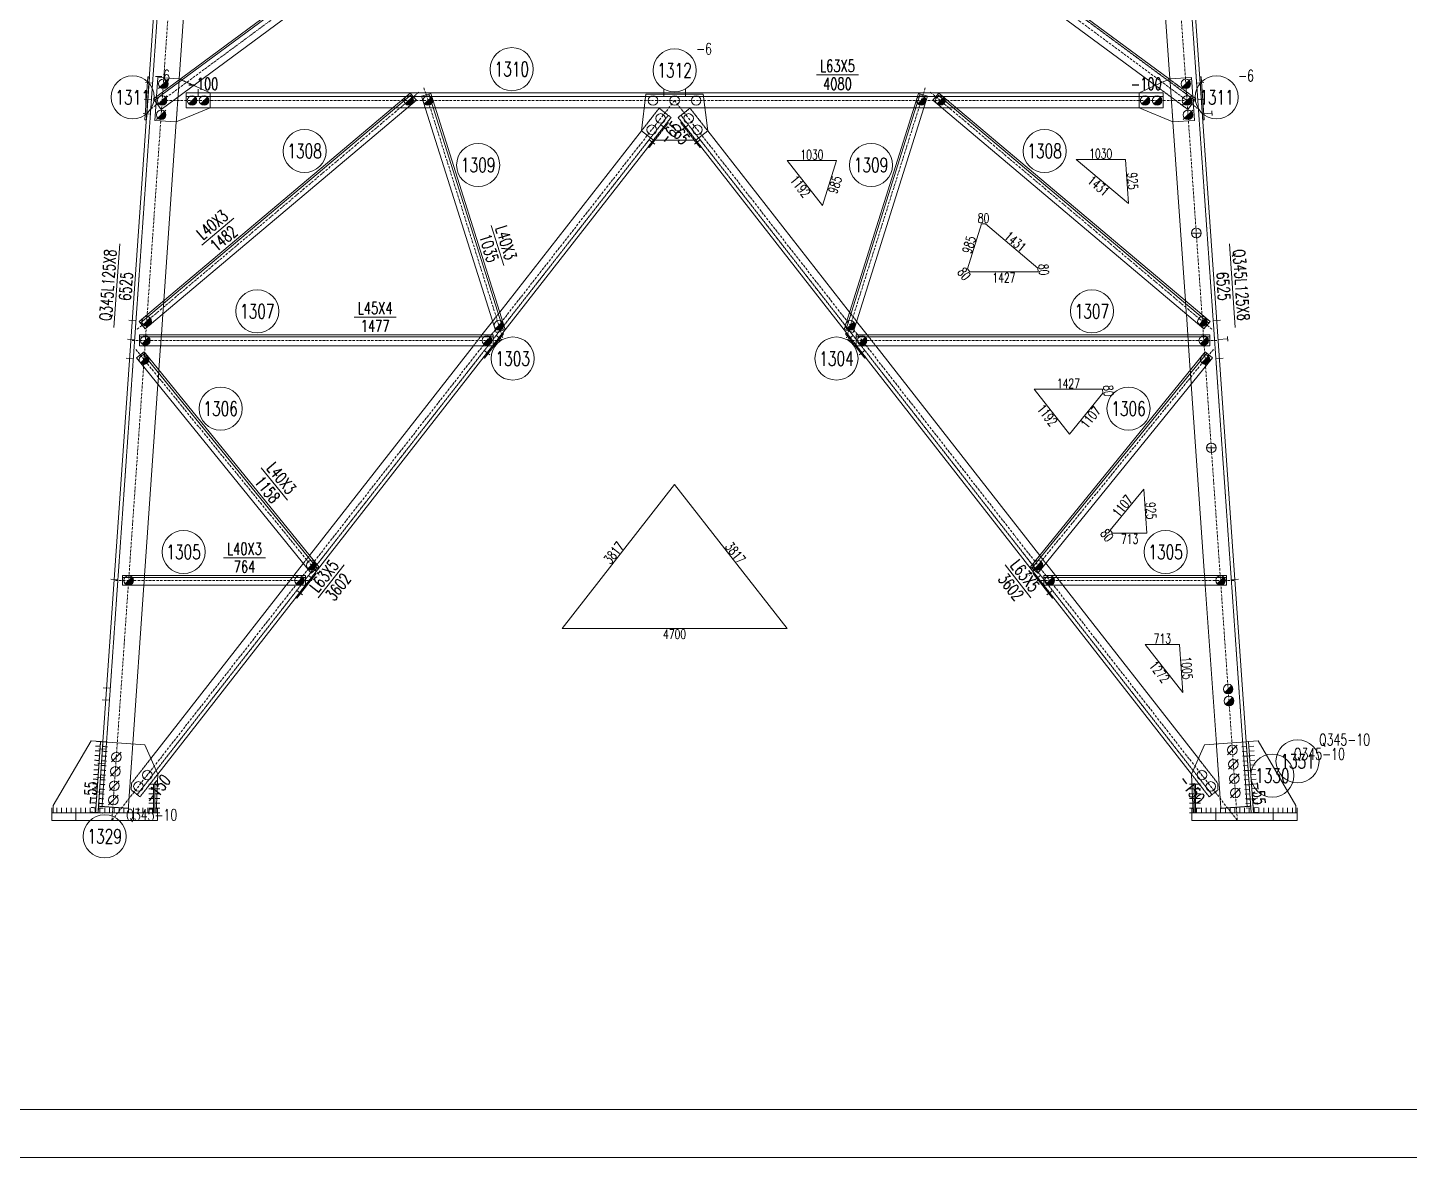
# Model space of a CAD drawing. Extents: x -62666 to 126696, y -48828 to 60042.
# Drawn here: x -58265 to -52494, y -48478 to -43758 of the extents above; entities that cross this region are included whole.
import ezdxf
from ezdxf.enums import TextEntityAlignment as Align

# ---------------------------------------------------------------- set-up
doc = ezdxf.new("R2010")
doc.units = 0
doc.header["$MEASUREMENT"] = 0
doc.linetypes.add('Dash', pattern=[2.75, 2, -0.75])
doc.linetypes.add('DashDot', pattern=[15.6, 9, -3, 0.6, -3])
doc.layers.get('0').update_dxf_attribs({"linetype": 'CONTINUOUS', "lineweight": 25})
doc.styles.get("Standard").update_dxf_attribs({"font": 'simplex.shx', "width": 0.7, "height": 3, "bigfont": 'gbhzfs.shx'})

# ---------------------------------------------------------------- blocks, each defined once
blk = doc.blocks.new('M16X40S')
at = {"color": 3, "linetype": 'Continuous', "lineweight": 13}
blk.add_line((-0.707, -0.707), (0.707, 0.707), dxfattribs=at)
blk.add_circle((0, 0), 1, dxfattribs=at)
for radius in [0.9, 0.8, 0.7, 0.6, 0.5, 0.4, 0.3, 0.2, 0.1]:
    blk.add_arc((0, 0), radius, 225, 45, dxfattribs=at)
blk = doc.blocks.new('M16X50S')
at = {"color": 3, "linetype": 'Continuous', "lineweight": 13}
blk.add_line((-1, -1), (1, 1), dxfattribs=at)
blk.add_circle((0, 0), 1, dxfattribs=at)
for radius in [0.9, 0.8, 0.7, 0.6, 0.5, 0.4, 0.3, 0.2, 0.1]:
    blk.add_arc((0, 0), radius, 225, 45, dxfattribs=at)
blk = doc.blocks.new('M20X55S')
at = {"color": 3, "linetype": 'Continuous', "lineweight": 13}
blk.add_line((-1, -1), (1, 1), dxfattribs=at)
blk.add_circle((0, 0), 1, dxfattribs=at)
blk = doc.blocks.new('StepBolt')
at = {"color": 3, "linetype": 'Continuous', "lineweight": 13}
for p, q in [((-1, 0), (1, 0)), ((0, 0), (0, -1))]:
    blk.add_line(p, q, dxfattribs=at)
blk.add_circle((0, 0), 1, dxfattribs=at)
blk = doc.blocks.new('M20X45S')
at = {"color": 3, "linetype": 'Continuous', "lineweight": 13}
blk.add_circle((0, 0), 1, dxfattribs=at)

msp = doc.modelspace()

# ---------------------------------------------------------------- linework, layer by layer
at = {"color": 1, "linetype": 'Dash', "lineweight": 0}
for p, q in [((-57499.29583, -40503.85176), (-57953.78747, -47012.33196)), ((-53626.16047, -40503.85176), (-53171.66882, -47012.33196)), ((-57500.93977, -41024.70829), (-53390.74081, -44061.76338)), ((-57643.80198, -44152.30539), (-57631.26299, -43972.74266)), ((-57570.64481, -44000.21245), (-57629.05512, -43973.74318)), ((-53419.26601, -44100.36796), (-53554.8079, -44000.21509)), ((-53496.39451, -43973.74811), (-53385.98661, -44055.32929)), ((-53481.65377, -44152.31323), (-53494.19276, -43972.7505)), ((-57726.58438, -44045.80824), (-57728.30479, -44070.44521)), ((-57602.72343, -44030.99175), (-57502.72343, -44030.99175)), ((-57602.72343, -44093.99175), (-57602.72343, -44030.99175)), ((-57602.72343, -44045.99175), (-53522.73286, -44045.99175)), ((-53622.73286, -44030.99175), (-53522.73286, -44030.99175)), ((-53522.73286, -44030.99175), (-53522.73286, -44093.99175)), ((-53385.98661, -44055.32929), (-53419.26601, -44100.36796)), ((-55589.35517, -44124.67645), (-57806.97374, -46962.60667)), ((-57502.72343, -44093.99175), (-57602.72343, -44093.99175)), ((-56678.46833, -44093.99175), (-56740.52691, -44093.99175)), ((-56561.99168, -44093.99175), (-56603.92936, -44093.99175)), ((-55701.06453, -44189.67659), (-55627.1772, -44095.12152)), ((-55435.80807, -44093.99175), (-55689.64822, -44093.99175)), ((-55577.53579, -44133.91236), (-55651.42312, -44228.46744)), ((-55627.1772, -44095.12152), (-55577.53579, -44133.91236)), ((-55498.27909, -44095.12152), (-55547.92051, -44133.91236)), ((-55547.92051, -44133.91236), (-55474.03317, -44228.46744)), ((-55536.10112, -44124.67645), (-53318.48255, -46962.60667)), ((-55424.39176, -44189.67659), (-55498.27909, -44095.12152)), ((-54521.52694, -44093.99175), (-54563.46461, -44093.99175)), ((-54384.92938, -44093.99175), (-54446.98796, -44093.99175)), ((-53522.73286, -44093.99175), (-53622.73286, -44093.99175)), ((-55592.92898, -44153.61134), (-55672.97359, -44256.046)), ((-55645.07761, -44228.46744), (-55588.98919, -44156.68998)), ((-55588.98919, -44156.68998), (-55592.92898, -44153.61134)), ((-55536.46711, -44156.68998), (-55532.52731, -44153.61134)), ((-55480.37868, -44228.46744), (-55536.46711, -44156.68998)), ((-55532.52731, -44153.61134), (-55452.4827, -44256.046)), ((-57699.85899, -44955.06146), (-57695.97708, -44899.47122)), ((-56323.05086, -44985.64476), (-56293.16205, -44947.39546)), ((-54802.40543, -44985.64476), (-54832.29424, -44947.39546)), ((-53425.59731, -44955.06146), (-53429.47921, -44899.47122)), ((-57709.10299, -45087.43887), (-57705.96061, -45042.43887)), ((-56402.59493, -45087.43888), (-56367.43098, -45042.43888)), ((-56280.82452, -45033.92483), (-56360.86913, -45136.3595)), ((-54844.63177, -45033.92483), (-54764.58716, -45136.3595)), ((-54722.86136, -45087.43888), (-54758.02531, -45042.43888)), ((-53416.3533, -45087.43887), (-53419.49568, -45042.43887)), ((-56321.06152, -45085.4169), (-56322.64153, -45087.43888)), ((-54804.39478, -45085.4169), (-54802.81476, -45087.43888)), ((-57720.33816, -45248.33044), (-57716.25838, -45189.90659)), ((-53405.11813, -45248.33044), (-53409.19791, -45189.90659)), ((-57112.82152, -45996.32985), (-57087.55349, -45963.99385)), ((-54012.63477, -45996.32985), (-54037.90281, -45963.99385)), ((-57144.20248, -46138.80663), (-57064.15787, -46036.37197)), ((-53981.25381, -46138.80663), (-54061.29842, -46036.37197)), ((-57778.9649, -46087.88598), (-57776.17167, -46047.88598)), ((-57184.36543, -46087.88601), (-57153.10859, -46047.88601)), ((-53941.09086, -46087.88601), (-53972.3477, -46047.88601)), ((-53346.49139, -46087.88598), (-53349.28462, -46047.88598)), ((-57962.67723, -46780.75412), (-57982.62841, -46779.36092)), ((-57961.2978, -46761.00023), (-57981.24898, -46759.60702)), ((-57980.6098, -47037.55477), (-57959.91837, -46741.24633)), ((-57959.91837, -46741.24633), (-57979.86955, -46739.85313)), ((-57949.94279, -46741.94293), (-57970.63421, -47038.25138)), ((-57949.94255, -46741.94295), (-57968.75103, -47011.28704)), ((-57959.91837, -46741.24633), (-57949.94279, -46741.94293)), ((-57949.8939, -46741.94635), (-57959.86949, -46741.24975)), ((-57952.70164, -46781.45073), (-57932.75046, -46782.84393)), ((-57951.32221, -46761.69683), (-57931.37104, -46763.09003)), ((-57949.94279, -46741.94293), (-57929.99161, -46743.33614)), ((-57844.05469, -47019.99468), (-57825.24621, -46750.65058)), ((-53281.4016, -47019.99468), (-53300.21008, -46750.65058)), ((-53175.51374, -46741.94295), (-53156.70526, -47011.28704)), ((-57966.81552, -46840.01581), (-57986.76669, -46838.62261)), ((-57965.43609, -46820.26192), (-57985.38726, -46818.86871)), ((-57964.05666, -46800.50802), (-57984.00784, -46799.11482)), ((-57956.83993, -46840.71241), (-57936.88875, -46842.10562)), ((-57955.4605, -46820.95852), (-57935.50932, -46822.35172)), ((-57954.08107, -46801.20462), (-57934.12989, -46802.59783)), ((-57830.63404, -46914.92868), (-57750.03951, -46811.79028)), ((-53294.82226, -46914.92868), (-53375.41678, -46811.79028)), ((-57970.9538, -46899.2775), (-57990.90498, -46897.8843)), ((-57969.57437, -46879.5236), (-57989.52555, -46878.1304)), ((-57968.19494, -46859.76971), (-57988.14612, -46858.3765)), ((-57960.97821, -46899.9741), (-57941.02703, -46901.36731)), ((-57959.59878, -46880.22021), (-57939.64761, -46881.61341)), ((-57958.21935, -46860.46631), (-57938.26818, -46861.85951)), ((-57721.26703, -46877.28751), (-57795.15436, -46971.84259)), ((-53404.18927, -46877.28751), (-53330.30193, -46971.84259)), ((-57975.09208, -46958.53919), (-57995.04326, -46957.14598)), ((-57973.71266, -46938.78529), (-57993.66383, -46937.39209)), ((-57972.33323, -46919.0314), (-57992.2844, -46917.63819)), ((-57965.1165, -46959.23579), (-57945.16532, -46960.629)), ((-57963.73707, -46939.4819), (-57943.78589, -46940.8751)), ((-57962.35764, -46919.728), (-57942.40646, -46921.1212)), ((-57832.18843, -46942.90338), (-57830.63404, -46914.92868)), ((-57795.15436, -46971.84259), (-57832.18843, -46942.90338)), ((-53330.30193, -46971.84259), (-53293.26786, -46942.90338)), ((-53293.26786, -46942.90338), (-53294.82226, -46914.92868)), ((-57979.23037, -47017.80088), (-57999.18155, -47016.40767)), ((-57977.85094, -46998.04698), (-57997.80212, -46996.65378)), ((-57976.47151, -46978.29309), (-57996.42269, -46976.89988)), ((-57969.25478, -47018.49748), (-57949.3036, -47019.89068)), ((-57968.75103, -47011.28704), (-57844.05469, -47019.99468)), ((-57967.87535, -46998.74358), (-57947.92417, -47000.13679)), ((-57966.49592, -46978.98969), (-57946.54475, -46980.38289)), ((-53156.75391, -47011.29044), (-53281.4016, -47019.99468)), ((-58157.8012, -47038.25479), (-57727.8012, -47038.25479)), ((-57980.6098, -47037.55477), (-58000.56097, -47036.16157)), ((-57970.63421, -47038.25138), (-57980.6098, -47037.55477)), ((-57970.63421, -47038.25138), (-57950.68303, -47039.64458)), ((-53397.65509, -47038.25479), (-53154.87097, -47038.25479)), ((-53144.79761, -47038.25479), (-52967.65509, -47038.25479))]:
    msp.add_line(p, q, dxfattribs=at)
at = {"color": 2, "linetype": 'DashDot', "lineweight": 0}
for p, q in [((-57452.31531, -40477.05939), (-57912.72815, -47070.3331)), ((-53673.14098, -40477.05939), (-53212.72815, -47070.3331)), ((-53588.50316, -41022.96528), (-57746.96068, -44095.67896)), ((-57536.95313, -41022.96528), (-53378.49845, -44095.67687)), ((-56609.25077, -44010.53296), (-56280.27832, -45054.86095)), ((-54516.20552, -44010.53296), (-54845.17798, -45054.86095)), ((-55562.72817, -44062.99174), (-57912.72821, -47070.33314)), ((-56630.67498, -44027.54137), (-57809.20293, -45021.08358)), ((-57702.72343, -44062.99175), (-53422.73286, -44062.99175)), ((-55562.72812, -44062.99174), (-53212.72808, -47070.33314)), ((-54494.78132, -44027.54137), (-53316.25336, -45021.08358)), ((-57827.725, -45065.43886), (-56291.06152, -45065.43888)), ((-53297.73129, -45065.43886), (-54834.39478, -45065.43888)), ((-57812.97248, -45102.55175), (-57045.46205, -46047.54207)), ((-53312.48382, -45102.55175), (-54079.99424, -46047.54207)), ((-57897.72658, -46067.88598), (-57074.39486, -46067.88601)), ((-53227.72972, -46067.88598), (-54051.06143, -46067.88601))]:
    msp.add_line(p, q, dxfattribs=at)
at = {"color": 7, "linetype": 'Continuous', "lineweight": 0}
for p, q in [((-53624.51652, -41024.70829), (-57734.71831, -44061.76547)), ((-56661.34641, -44037.70322), (-57794.00075, -44992.57229)), ((-56588.79159, -44035.54139), (-56277.84639, -45022.64162)), ((-54536.6647, -44035.54139), (-54847.60991, -45022.64162)), ((-54464.10988, -44037.70322), (-53331.45554, -44992.57229)), ((-57797.725, -45050.43887), (-56321.06152, -45050.43888)), ((-53327.73129, -45050.43887), (-54804.39478, -45050.43888)), ((-57784.74428, -45118.27335), (-57055.06068, -46016.68974)), ((-53340.71202, -45118.27335), (-54070.39561, -46016.68974)), ((-57867.72657, -46055.88598), (-57104.39486, -46055.88601)), ((-53257.72972, -46055.88598), (-54021.06143, -46055.88601)), ((-57962.63487, -46780.85087), (-57982.58604, -46779.45767)), ((-57961.25218, -46761.05031), (-57981.20336, -46759.6571)), ((-57959.86949, -46741.24975), (-57979.82067, -46739.85654)), ((-57952.65928, -46781.54747), (-57932.7081, -46782.94068)), ((-57951.27659, -46761.74691), (-57931.32541, -46763.14012)), ((-57949.8939, -46741.94635), (-57929.94273, -46743.33955)), ((-53175.51374, -46741.94295), (-53195.46492, -46743.33615)), ((-53174.1343, -46761.69707), (-53194.08548, -46763.09028)), ((-53172.75486, -46781.4512), (-53192.70603, -46782.8444)), ((-53165.53816, -46741.24635), (-53145.58698, -46739.85314)), ((-53164.15871, -46761.00047), (-53144.20753, -46759.60727)), ((-53162.77927, -46780.75459), (-53142.82809, -46779.36139)), ((-57966.78293, -46840.25256), (-57986.7341, -46838.85936)), ((-57965.40024, -46820.452), (-57985.35142, -46819.0588)), ((-57964.01755, -46800.65144), (-57983.96873, -46799.25823)), ((-57956.80734, -46840.94917), (-57936.85616, -46842.34237)), ((-57955.42465, -46821.1486), (-57935.47347, -46822.54181)), ((-57954.04196, -46801.34804), (-57934.09079, -46802.74124)), ((-53171.37541, -46801.20532), (-53191.32659, -46802.59852)), ((-53169.99597, -46820.95944), (-53189.94715, -46822.35265)), ((-53168.61652, -46840.71356), (-53188.5677, -46842.10677)), ((-53161.39982, -46800.50872), (-53141.44865, -46799.11551)), ((-53160.02038, -46820.26284), (-53140.0692, -46818.86963)), ((-53158.64094, -46840.01696), (-53138.68976, -46838.62376)), ((-57970.93099, -46899.65426), (-57990.88216, -46898.26105)), ((-57969.5483, -46879.85369), (-57989.49948, -46878.46049)), ((-57968.16561, -46860.05313), (-57988.11679, -46858.65992)), ((-57960.9554, -46900.35086), (-57941.00422, -46901.74406)), ((-57959.57271, -46880.55029), (-57939.62153, -46881.9435)), ((-57958.19003, -46860.74973), (-57938.23885, -46862.14293)), ((-53167.23708, -46860.46769), (-53187.18826, -46861.86089)), ((-53165.85764, -46880.22181), (-53185.80881, -46881.61501)), ((-53164.47819, -46899.97593), (-53184.42937, -46901.36914)), ((-53157.26149, -46859.77108), (-53137.31031, -46858.37788)), ((-53155.88205, -46879.52521), (-53135.93087, -46878.132)), ((-53154.5026, -46899.27933), (-53134.55143, -46897.88612)), ((-57975.07905, -46959.05595), (-57995.03023, -46957.66274)), ((-57973.69636, -46939.25538), (-57993.64754, -46937.86218)), ((-57972.31367, -46919.45482), (-57992.26485, -46918.06162)), ((-57965.10346, -46959.75255), (-57945.15228, -46961.14575)), ((-57963.72077, -46939.95199), (-57943.7696, -46941.34519)), ((-57962.33809, -46920.15142), (-57942.38691, -46921.54463)), ((-57738.63421, -46918.66115), (-57758.63421, -46918.66115)), ((-57738.63421, -46938.71009), (-57758.63421, -46938.71009)), ((-57738.63421, -46958.75904), (-57758.63421, -46958.75904)), ((-57732.63421, -46918.66115), (-57712.63421, -46918.66115)), ((-57732.63421, -46938.71009), (-57712.63421, -46938.71009)), ((-57732.63421, -46958.75904), (-57712.63421, -46958.75904)), ((-53392.82208, -46918.66115), (-53412.82208, -46918.66115)), ((-53392.82208, -46938.71009), (-53412.82208, -46938.71009)), ((-53392.82208, -46958.75904), (-53412.82208, -46958.75904)), ((-53386.82208, -46918.66115), (-53366.82208, -46918.66115)), ((-53386.82208, -46938.71009), (-53366.82208, -46938.71009)), ((-53386.82208, -46958.75904), (-53366.82208, -46958.75904)), ((-53163.09875, -46919.73005), (-53183.04993, -46921.12326)), ((-53161.7193, -46939.48418), (-53181.67048, -46940.87738)), ((-53160.33986, -46959.2383), (-53180.29104, -46960.6315)), ((-53153.12316, -46919.03345), (-53133.17198, -46917.64025)), ((-53151.74372, -46938.78757), (-53131.79254, -46937.39437)), ((-53150.36427, -46958.5417), (-53130.41309, -46957.14849)), ((-58162.8012, -47038.25479), (-58162.8012, -47018.30361)), ((-58142.8012, -47038.25479), (-58142.8012, -47018.30361)), ((-58122.8012, -47038.25479), (-58122.8012, -47018.30361)), ((-58102.8012, -47038.25479), (-58102.8012, -47018.30361)), ((-58082.8012, -47038.25479), (-58082.8012, -47018.30361)), ((-58062.8012, -47038.25479), (-58062.8012, -47018.30361)), ((-58042.8012, -47038.25479), (-58042.8012, -47018.30361)), ((-58022.8012, -47038.25479), (-58022.8012, -47018.30361)), ((-58002.8012, -47038.25479), (-58002.8012, -47018.30361)), ((-57979.22711, -47018.45764), (-57999.17829, -47017.06443)), ((-57977.84442, -46998.65707), (-57997.7956, -46997.26387)), ((-57976.46174, -46978.85651), (-57996.41291, -46977.46331)), ((-57982.8012, -47038.25479), (-57982.8012, -47018.30361)), ((-57969.25152, -47019.15424), (-57949.30034, -47020.54745)), ((-57967.86883, -46999.35368), (-57947.91766, -47000.74688)), ((-57966.48615, -46979.55311), (-57946.53497, -46980.94632)), ((-57962.8012, -47038.25479), (-57962.8012, -47018.30361)), ((-57942.8012, -47038.25479), (-57942.8012, -47018.30361)), ((-57922.8012, -47038.25479), (-57922.8012, -47018.30361)), ((-57902.8012, -47038.25479), (-57902.8012, -47018.30361)), ((-57882.8012, -47038.25479), (-57882.8012, -47018.30361)), ((-57862.8012, -47038.25479), (-57862.8012, -47018.30361)), ((-57842.8012, -47038.25479), (-57842.8012, -47018.30361)), ((-57822.8012, -47038.25479), (-57822.8012, -47018.30361)), ((-57802.8012, -47038.25479), (-57802.8012, -47018.30361)), ((-57782.8012, -47038.25479), (-57782.8012, -47018.30361)), ((-57762.8012, -47038.25479), (-57762.8012, -47018.30361)), ((-57738.63421, -46978.80798), (-57758.63421, -46978.80798)), ((-57738.63421, -46998.85692), (-57758.63421, -46998.85692)), ((-57738.63421, -47018.90586), (-57758.63421, -47018.90586)), ((-57742.8012, -47038.25479), (-57742.8012, -47018.30361)), ((-57732.63421, -46978.80798), (-57712.63421, -46978.80798)), ((-57732.63421, -46998.85692), (-57712.63421, -46998.85692)), ((-57732.63421, -47018.90586), (-57712.63421, -47018.90586)), ((-57722.8012, -47038.25479), (-57722.8012, -47018.30361)), ((-53392.82208, -46978.80798), (-53412.82208, -46978.80798)), ((-53392.82208, -46998.85692), (-53412.82208, -46998.85692)), ((-53392.82208, -47018.90586), (-53412.82208, -47018.90586)), ((-53402.65509, -47038.25479), (-53402.65509, -47018.30361)), ((-53386.82208, -46978.80798), (-53366.82208, -46978.80798)), ((-53386.82208, -46998.85692), (-53366.82208, -46998.85692)), ((-53386.82208, -47018.90586), (-53366.82208, -47018.90586)), ((-53382.65509, -47038.25479), (-53382.65509, -47018.30361)), ((-53362.65509, -47038.25479), (-53362.65509, -47018.30361)), ((-53342.65509, -47038.25479), (-53342.65509, -47018.30361)), ((-53322.65509, -47038.25479), (-53322.65509, -47018.30361)), ((-53302.65509, -47038.25479), (-53302.65509, -47018.30361)), ((-53282.65509, -47038.25479), (-53282.65509, -47018.30361)), ((-53262.65509, -47038.25479), (-53262.65509, -47018.30361)), ((-53242.65509, -47038.25479), (-53242.65509, -47018.30361)), ((-53222.65509, -47038.25479), (-53222.65509, -47018.30361)), ((-53202.65509, -47038.25479), (-53202.65509, -47018.30361)), ((-53182.65509, -47038.25479), (-53182.65509, -47018.30361)), ((-53158.96042, -46978.99242), (-53178.91159, -46980.38563)), ((-53157.58097, -46998.74654), (-53177.53215, -47000.13975)), ((-53156.20153, -47018.50067), (-53176.15271, -47019.89387)), ((-53162.65509, -47038.25479), (-53162.65509, -47018.30361)), ((-53148.98483, -46978.29582), (-53129.03365, -46976.90261)), ((-53147.60538, -46998.04994), (-53127.65421, -46996.65674)), ((-53146.22594, -47017.80406), (-53126.27476, -47016.41086)), ((-53142.65509, -47038.25479), (-53142.65509, -47018.30361)), ((-53122.65509, -47038.25479), (-53122.65509, -47018.30361)), ((-53102.65509, -47038.25479), (-53102.65509, -47018.30361)), ((-53082.65509, -47038.25479), (-53082.65509, -47018.30361)), ((-53062.65509, -47038.25479), (-53062.65509, -47018.30361)), ((-53042.65509, -47038.25479), (-53042.65509, -47018.30361)), ((-53022.65509, -47038.25479), (-53022.65509, -47018.30361)), ((-53002.65509, -47038.25479), (-53002.65509, -47018.30361)), ((-52982.65509, -47038.25479), (-52982.65509, -47018.30361)), ((-52962.65509, -47038.25479), (-52962.65509, -47018.30361)), ((-57980.6098, -47038.2582), (-58000.56097, -47036.865)), ((-57970.63421, -47038.9548), (-57950.68303, -47040.34801)), ((-57738.63421, -47038.9548), (-57758.63421, -47038.9548)), ((-57732.63421, -47038.9548), (-57712.63421, -47038.9548)), ((-53392.82208, -47038.9548), (-53412.82208, -47038.9548)), ((-53386.82208, -47038.9548), (-53366.82208, -47038.9548)), ((-53154.82208, -47038.25479), (-53174.77326, -47039.64799)), ((-53144.8465, -47037.55819), (-53124.89532, -47036.16498))]:
    msp.add_line(p, q, dxfattribs=at)
at = {"color": 7, "linetype": 'Continuous', "lineweight": 13}
for p, q in [((-54970.22972, -43955.99175), (-54795.22972, -43955.99175)), ((-57403.04812, -44554.42578), (-57536.84617, -44667.22242)), ((-56328.61944, -44585.21334), (-56276.03996, -44752.12769)), ((-57879.88094, -44661.99419), (-57904.2623, -45011.14394)), ((-53245.57536, -44661.99419), (-53221.19399, -45011.14394)), ((-56900.78268, -44967.43887), (-56725.78268, -44967.43887)), ((-57289.02538, -45596.97018), (-57178.69715, -45732.81083)), ((-57446.33876, -45972.886), (-57271.33876, -45972.886)), ((-56942.97507, -46003.09902), (-57050.72743, -46140.99184)), ((-54182.48123, -46003.09902), (-54074.72887, -46140.99184))]:
    msp.add_line(p, q, dxfattribs=at)
at = {"color": 1, "linetype": 'Continuous', "lineweight": 0}
for p, q in [((-54886.30921, -44313.50119), (-55092.30874, -44313.50119)), ((-55092.30874, -44313.50119), (-54945.49371, -44501.38327)), ((-54945.49371, -44501.38327), (-54886.30921, -44313.50119)), ((-53680.21791, -44309.02947), (-53886.21744, -44309.02947)), ((-53886.21744, -44309.02947), (-53667.33218, -44493.55776)), ((-53667.33218, -44493.55776), (-53680.21791, -44309.02947)), ((-54280.48533, -44578.58456), (-54339.66983, -44766.46665)), ((-54264.48533, -44578.58456), (-54280.48533, -44578.58456)), ((-54045.60007, -44763.11286), (-54264.48533, -44578.58456)), ((-54339.66983, -44766.46665), (-54329.81819, -44779.07399)), ((-54044.48549, -44779.07399), (-54045.60007, -44763.11286)), ((-54329.81819, -44779.07399), (-54044.48549, -44779.07399)), ((-53775.46708, -45269.28208), (-54060.79978, -45269.28209)), ((-54060.79978, -45269.28209), (-53913.98475, -45457.16417)), ((-53913.98475, -45457.16417), (-53774.35251, -45285.24322)), ((-53774.35251, -45285.24322), (-53775.46708, -45269.28208)), ((-55562.72815, -45666.90711), (-56032.72815, -46268.37538)), ((-55092.72815, -46268.37538), (-55562.72815, -45666.90711)), ((-53603.68552, -45686.22207), (-53743.31777, -45858.14302)), ((-53590.79978, -45870.75036), (-53603.68552, -45686.22207)), ((-53743.31777, -45858.14302), (-53733.46613, -45870.75036)), ((-53733.46613, -45870.75036), (-53590.79978, -45870.75036)), ((-56032.72815, -46268.37538), (-55092.72815, -46268.37538)), ((-53454.28442, -46335.20521), (-53596.95076, -46335.20522)), ((-53596.95076, -46335.20522), (-53440.28411, -46535.69462)), ((-53440.28411, -46535.69462), (-53454.28442, -46335.20521))]:
    msp.add_line(p, q, dxfattribs=at)
at = {"color": 7, "linetype": 'Continuous', "lineweight": 18}
for p, q in [((-62166.47025, -48278.15675), (-46046.47025, -48278.15675)), ((-62666.47025, -48478.15675), (-45846.47025, -48478.15675))]:
    msp.add_line(p, q, dxfattribs=at)
at = {"color": 7, "linetype": 'Continuous', "lineweight": 0}
for points in [[(-57514.25939, -40502.80684), (-57949.94255, -46741.94295)], [(-53611.19691, -40502.80684), (-53175.51374, -46741.94295)], [(-53629.27072, -41018.27419), (-57739.47251, -44055.33138)], [(-57706.19312, -44100.37005), (-54616.372, -41817.27937)], [(-57631.26299, -43972.74266), (-57497.74333, -42060.69422)], [(-53494.19276, -43972.7505), (-53555.23365, -43098.62348)], [(-54373.69997, -43325.5009), (-53496.39451, -43973.74811)], [(-53554.8079, -44000.21509), (-54442.2254, -43344.49603)], [(-57774.65448, -44143.17575), (-57762.11549, -43963.61302)], [(-57756.13013, -43964.03098), (-57768.66912, -44143.59371)], [(-57762.11549, -43963.61302), (-57756.13013, -43964.03098)], [(-57721.04435, -43966.47317), (-57726.58438, -44045.80824)], [(-57631.26299, -43972.74266), (-57721.04435, -43966.47317)], [(-53404.41139, -43966.481), (-53494.19276, -43972.7505)], [(-53391.8724, -44146.04373), (-53404.41139, -43966.481)], [(-53363.34135, -43963.60518), (-53369.32671, -43964.02314)], [(-53369.32671, -43964.02314), (-53356.78772, -44143.58587)], [(-53350.80236, -44143.16791), (-53363.34135, -43963.60518)], [(-57629.05512, -43973.74318), (-57631.26299, -43972.74266)], [(-57502.72343, -44030.99175), (-57570.64481, -44000.21245)], [(-53494.19276, -43972.7505), (-53622.73286, -44030.99175)], [(-56666.50283, -44031.58674), (-57799.15717, -44986.45581)], [(-57773.37508, -45017.03822), (-56640.72074, -44062.16915)], [(-57739.47251, -44055.33138), (-57706.19312, -44100.37005)], [(-57728.30479, -44070.44521), (-57733.58334, -44146.0359)], [(-57502.72343, -44030.99175), (-53622.73286, -44030.99175)], [(-57502.72343, -44093.99175), (-57502.72343, -44030.99175)], [(-56640.72074, -44062.16915), (-56666.50283, -44031.58674)], [(-56619.31307, -44045.15593), (-56581.16122, -44033.13776)], [(-56308.36787, -45032.25615), (-56619.31307, -44045.15593)], [(-56581.16122, -44033.13776), (-56270.21602, -45020.23798)], [(-55682.72815, -44035.99175), (-55701.06453, -44189.67659)], [(-55442.72815, -44035.99175), (-55682.72815, -44035.99175)], [(-55424.39176, -44189.67659), (-55442.72815, -44035.99175)], [(-54544.29507, -44033.13776), (-54855.24028, -45020.23798)], [(-54817.08843, -45032.25615), (-54506.14322, -44045.15593)], [(-54506.14322, -44045.15593), (-54544.29507, -44033.13776)], [(-54484.73555, -44062.16915), (-54458.95346, -44031.58674)], [(-53352.08121, -45017.03822), (-54484.73555, -44062.16915)], [(-54458.95346, -44031.58674), (-53326.29912, -44986.45581)], [(-53622.73286, -44030.99175), (-53622.73286, -44093.99175)], [(-57643.80198, -44152.30539), (-57502.72343, -44093.99175)], [(-56740.52691, -44093.99175), (-57502.72343, -44093.99175)], [(-56603.92936, -44093.99175), (-56678.46833, -44093.99175)], [(-55689.64822, -44093.99175), (-56561.99168, -44093.99175)], [(-54563.46461, -44093.99175), (-55435.80807, -44093.99175)], [(-54446.98796, -44093.99175), (-54521.52694, -44093.99175)], [(-53622.73286, -44093.99175), (-54384.92938, -44093.99175)], [(-53622.73286, -44093.99175), (-53481.65377, -44152.31323)], [(-57768.66912, -44143.59371), (-57774.65448, -44143.17575)], [(-57733.58334, -44146.0359), (-57643.80198, -44152.30539)], [(-57695.97708, -44899.47122), (-57643.80198, -44152.30539)], [(-56293.16205, -44947.39546), (-55701.06453, -44189.67659)], [(-55701.06453, -44189.67659), (-55651.42312, -44228.46744)], [(-55474.03317, -44228.46744), (-55424.39176, -44189.67659)], [(-54832.29424, -44947.39546), (-55424.39176, -44189.67659)], [(-53481.65377, -44152.31323), (-53391.8724, -44146.04373)], [(-53429.47921, -44899.47122), (-53481.65377, -44152.31323)], [(-53356.78772, -44143.58587), (-53350.80236, -44143.16791)], [(-55651.42312, -44228.46744), (-56321.06152, -45085.4169)], [(-55672.97359, -44256.046), (-55669.0338, -44259.12464)], [(-55669.0338, -44259.12464), (-55645.07761, -44228.46744)], [(-55651.42312, -44228.46744), (-55474.03317, -44228.46744)], [(-55456.4225, -44259.12464), (-55480.37868, -44228.46744)], [(-55474.03317, -44228.46744), (-54804.39478, -45085.4169)], [(-55452.4827, -44256.046), (-55456.4225, -44259.12464)], [(-57799.15717, -44986.45581), (-57773.37508, -45017.03822)], [(-57705.96061, -45042.43887), (-57699.85899, -44955.06146)], [(-56367.43098, -45042.43888), (-56323.05086, -44985.64476)], [(-54758.02531, -45042.43888), (-54802.40543, -44985.64476)], [(-53419.49568, -45042.43887), (-53425.59731, -44955.06146)], [(-53326.29912, -44986.45581), (-53352.08121, -45017.03822)], [(-57797.725, -45042.43887), (-56321.06152, -45042.43888)], [(-57797.725, -45087.43887), (-57797.725, -45042.43887)], [(-56356.92934, -45139.43814), (-56276.88473, -45037.00347)], [(-56321.06152, -45042.43888), (-56321.06152, -45087.43888)], [(-56270.21602, -45020.23798), (-56308.36787, -45032.25615)], [(-56276.88473, -45037.00347), (-56280.82452, -45033.92483)], [(-54855.24028, -45020.23798), (-54817.08843, -45032.25615)], [(-54848.57156, -45037.00347), (-54844.63177, -45033.92483)], [(-54768.52695, -45139.43814), (-54848.57156, -45037.00347)], [(-53327.73129, -45042.43887), (-54804.39478, -45042.43888)], [(-54804.39478, -45042.43888), (-54804.39478, -45087.43888)], [(-53327.73129, -45087.43887), (-53327.73129, -45042.43887)], [(-57809.58371, -45138.44766), (-57778.53442, -45113.22978)], [(-56321.06152, -45087.43888), (-57797.725, -45087.43887)], [(-57778.53442, -45113.22978), (-57048.85082, -46011.64616)], [(-56322.64153, -45087.43888), (-57721.26703, -46877.28751)], [(-57716.25838, -45189.90659), (-57709.10299, -45087.43887)], [(-57087.55349, -45963.99385), (-56402.59493, -45087.43888)], [(-54804.39478, -45087.43888), (-53327.73129, -45087.43887)], [(-54802.81476, -45087.43888), (-53404.18927, -46877.28751)], [(-54037.90281, -45963.99385), (-54722.86136, -45087.43888)], [(-53346.92187, -45113.22978), (-54076.60547, -46011.64616)], [(-53409.19791, -45189.90659), (-53416.3533, -45087.43887)], [(-53315.87258, -45138.44766), (-53346.92187, -45113.22978)], [(-57079.90011, -46036.86404), (-57809.58371, -45138.44766)], [(-56360.86913, -45136.3595), (-56356.92934, -45139.43814)], [(-54764.58716, -45136.3595), (-54768.52695, -45139.43814)], [(-54045.55618, -46036.86404), (-53315.87258, -45138.44766)], [(-57776.17167, -46047.88598), (-57720.33816, -45248.33044)], [(-53349.28462, -46047.88598), (-53405.11813, -45248.33044)], [(-57153.10859, -46047.88601), (-57112.82152, -45996.32985)], [(-57060.21808, -46039.4506), (-57140.26269, -46141.88527)], [(-57048.85082, -46011.64616), (-57079.90011, -46036.86404)], [(-57064.15787, -46036.37197), (-57060.21808, -46039.4506)], [(-54076.60547, -46011.64616), (-54045.55618, -46036.86404)], [(-54061.29842, -46036.37197), (-54065.23822, -46039.4506)], [(-54065.23822, -46039.4506), (-53985.19361, -46141.88527)], [(-53972.3477, -46047.88601), (-54012.63477, -45996.32985)], [(-57867.72658, -46087.88598), (-57867.72657, -46047.88598)], [(-57104.39486, -46087.88601), (-57867.72658, -46087.88598)], [(-57867.72657, -46047.88598), (-57104.39486, -46047.88601)], [(-57825.24621, -46750.65058), (-57778.9649, -46087.88598)], [(-57750.03951, -46811.79028), (-57184.36543, -46087.88601)], [(-57104.39486, -46047.88601), (-57104.39486, -46087.88601)], [(-53257.72972, -46047.88598), (-54021.06143, -46047.88601)], [(-54021.06143, -46047.88601), (-54021.06143, -46087.88601)], [(-54021.06143, -46087.88601), (-53257.72972, -46087.88598)], [(-53375.41678, -46811.79028), (-53941.09086, -46087.88601)], [(-53300.21008, -46750.65058), (-53346.49139, -46087.88598)], [(-53257.72972, -46087.88598), (-53257.72972, -46047.88598)], [(-57140.26269, -46141.88527), (-57144.20248, -46138.80663)], [(-53985.19361, -46141.88527), (-53981.25381, -46138.80663)], [(-57999.82108, -46738.4599), (-58157.8012, -47008.25479)], [(-57959.86949, -46741.24975), (-57999.82108, -46738.4599)], [(-53125.63521, -46738.4599), (-53165.53792, -46741.24633)], [(-52967.65509, -47008.25479), (-53125.63521, -46738.4599)], [(-57959.86949, -46741.24975), (-57980.6098, -47038.2582)], [(-57970.63421, -47038.9548), (-57949.8939, -46741.94635)], [(-57949.8939, -46741.94635), (-57959.86949, -46741.24975)], [(-57775.36767, -46754.13363), (-57949.8939, -46741.94635)], [(-57721.26703, -46877.28751), (-57775.36767, -46754.13363)], [(-53350.08862, -46754.13363), (-53404.18927, -46877.28751)], [(-53175.56239, -46741.94635), (-53350.08862, -46754.13363)], [(-53154.87097, -47038.25479), (-53175.56239, -46741.94635)], [(-53165.53816, -46741.24635), (-53175.51374, -46741.94295)], [(-53175.51374, -46741.94295), (-53154.82208, -47038.25479)], [(-53144.8465, -47037.55819), (-53165.53816, -46741.24635)], [(-53165.53792, -46741.24633), (-53144.79761, -47038.25479)], [(-57727.8012, -47038.25479), (-57721.26703, -46877.28751)], [(-53404.18927, -46877.28751), (-53397.65509, -47038.25479)], [(-57738.63421, -47038.9548), (-57738.63421, -46918.66115)], [(-57738.63421, -46918.66115), (-57732.63421, -46918.66115)], [(-57732.63421, -46918.66115), (-57732.63421, -47038.9548)], [(-53392.82208, -47038.9548), (-53392.82208, -46918.66115)], [(-53392.82208, -46918.66115), (-53386.82208, -46918.66115)], [(-53386.82208, -46918.66115), (-53386.82208, -47038.9548)], [(-58157.8012, -47008.25479), (-58157.8012, -47038.25479)], [(-53156.70526, -47011.28704), (-53156.75391, -47011.29044)], [(-52967.65509, -47038.25479), (-52967.65509, -47008.25479)], [(-58162.8012, -47038.25479), (-57722.8012, -47038.25479)], [(-58162.8012, -47070.17667), (-58162.8012, -47038.25479)], [(-57722.8012, -47070.17667), (-58162.8012, -47070.17667)], [(-57980.6098, -47038.2582), (-57970.63421, -47038.9548)], [(-57732.63421, -47038.9548), (-57738.63421, -47038.9548)], [(-57722.8012, -47038.25479), (-57722.8012, -47070.17667)], [(-52962.65509, -47038.25479), (-53402.65509, -47038.25479)], [(-53402.65509, -47038.25479), (-53402.65509, -47070.17667)], [(-53402.65509, -47070.17667), (-52962.65509, -47070.17667)], [(-53386.82208, -47038.9548), (-53392.82208, -47038.9548)], [(-53154.82208, -47038.25479), (-53144.8465, -47037.55819)], [(-52962.65509, -47070.17667), (-52962.65509, -47038.25479)]]:
    msp.add_lwpolyline(points, dxfattribs=at)
at = {"color": 3, "linetype": 'Continuous', "lineweight": 20}
for points in [[(-57772.66496, -43987.93722), (-57742.73784, -43990.02705)], [(-57552.70377, -44015.99175), (-57552.70377, -44045.99175)], [(-55607.72815, -44015.99175), (-55607.72815, -44045.99175)], [(-55517.72815, -44015.99175), (-55517.72815, -44045.99175)], [(-53352.79188, -43987.92938), (-53382.719, -43990.01922)], [(-57777.54124, -44057.76717), (-57747.61412, -44059.857)], [(-53347.9156, -44057.75933), (-53377.84272, -44059.84917)], [(-57781.7209, -44117.62141), (-57751.79378, -44119.71125)], [(-53318.79667, -44115.87205), (-53358.6995, -44118.65849)], [(-53318.10006, -44125.84776), (-53319.49328, -44105.89634)], [(-55596.50279, -44182.54623), (-55620.14156, -44164.0744)], [(-55528.9535, -44182.54623), (-55505.31473, -44164.0744)], [(-55645.76101, -44245.58295), (-55669.39978, -44227.11111)], [(-55479.69528, -44245.58295), (-55456.05651, -44227.11111)], [(-57841.96992, -44980.40863), (-57812.0428, -44982.49846)], [(-53283.48637, -44980.40863), (-53313.41349, -44982.49846)], [(-57847.54281, -45060.21429), (-57817.61569, -45062.30412)], [(-56284.39833, -45062.85972), (-56308.0371, -45044.38789)], [(-54841.05796, -45062.85972), (-54817.41919, -45044.38789)], [(-53252.97422, -45058.47276), (-53292.87705, -45061.2592)], [(-53252.27761, -45068.44847), (-53253.67083, -45048.49705)], [(-56333.65656, -45125.89644), (-56357.29532, -45107.42461)], [(-54791.79974, -45125.89644), (-54768.16097, -45107.42461)], [(-57853.11569, -45140.01994), (-57823.18857, -45142.10978)], [(-53272.3406, -45140.01994), (-53302.26772, -45142.10978)], [(-57067.73168, -46065.30686), (-57091.37045, -46046.83502)], [(-54057.72461, -46065.30686), (-54034.08584, -46046.83502)], [(-57917.54438, -46062.6614), (-57887.61726, -46064.75123)], [(-53207.91191, -46062.6614), (-53237.83904, -46064.75123)], [(-57116.9899, -46128.34357), (-57140.62867, -46109.87174)], [(-54008.46639, -46128.34357), (-53984.82762, -46109.87174)], [(-57952.71543, -46566.32316), (-57922.7883, -46568.41299)], [(-57949.23237, -46516.44462), (-57919.30525, -46518.53445)], [(-57966.99594, -46770.82516), (-57937.06882, -46772.91499)], [(-57971.1756, -46830.6794), (-57941.24848, -46832.76923)], [(-53156.37052, -46800.75228), (-53186.29764, -46802.84211)], [(-57975.35527, -46890.53364), (-57945.42815, -46892.62347)], [(-53152.19086, -46860.60652), (-53182.11798, -46862.69635)], [(-57979.53493, -46950.38789), (-57949.60781, -46952.47772)], [(-53148.01119, -46920.46076), (-53177.93832, -46922.5506)], [(-53143.83153, -46980.31501), (-53173.75865, -46982.40484)], [(-58062.8012, -47039.21573), (-58062.8012, -47069.21573)], [(-58062.8012, -47039.21573), (-58062.8012, -47069.21573)], [(-57822.8012, -47039.21573), (-57822.8012, -47069.21573)], [(-57822.8012, -47039.21573), (-57822.8012, -47069.21573)], [(-53302.65509, -47039.21573), (-53302.65509, -47069.21573)], [(-53302.65509, -47039.21573), (-53302.65509, -47069.21573)], [(-53062.65509, -47039.21573), (-53062.65509, -47069.21573)], [(-53062.65509, -47039.21573), (-53062.65509, -47069.21573)]]:
    msp.add_lwpolyline(points, dxfattribs=at)
at = {"color": 7, "linetype": 'Continuous', "lineweight": 13}
for centre in [(-56242.72658, -43931.99175), (-55562.72815, -43936.99175), (-57826.07335, -44049.35809), (-53299.3824, -44049.36593), (-57107.86495, -44274.18496), (-54017.59134, -44274.18496), (-56383.08699, -44332.42621), (-54742.3693, -44332.42621), (-57305.50384, -44943.43887), (-53819.95245, -44943.43887), (-56238.73404, -45140.84615), (-54886.72225, -45140.84615), (-57458.45956, -45350.28765), (-53666.99673, -45350.28765), (-57613.28267, -45948.88599), (-53512.17363, -45948.88599), (-52961.21381, -46823.33248), (-53066.45718, -46883.20412), (-57942.8012, -47137.25479)]:
    msp.add_circle(centre, 90, dxfattribs=at)

# ---------------------------------------------------------------- block references
at = {"color": 3, "linetype": 'Continuous', "lineweight": 13, "xscale": 20.00000000000728, "yscale": 20.00000000000728, "zscale": 20.00000000000454}
for name, p in [('M16X50S', (-57697.84661, -43993.15396)), ('M16X50S', (-53427.60913, -43993.1618)), ('M16X50S', (-57702.72289, -44062.98391)), ('M16X40S', (-57577.72343, -44062.99175)), ('M16X40S', (-57527.72343, -44062.99175)), ('M16X40S', (-56672.72579, -44062.99175)), ('M16X40S', (-56592.72579, -44062.99175)), ('M20X45S', (-55652.72815, -44062.99175)), ('M20X45S', (-55562.72815, -44062.99175)), ('M20X45S', (-55472.72815, -44062.99175)), ('M16X40S', (-54532.7305, -44062.99175)), ('M16X40S', (-54452.7305, -44062.99175)), ('M16X40S', (-53597.73286, -44062.99175)), ('M16X40S', (-53547.73286, -44062.99175)), ('M16X50S', (-53422.73286, -44062.99175)), ('M16X50S', (-57706.90255, -44122.83816)), ('M20X45S', (-55621.22231, -44137.84784)), ('M20X45S', (-55504.23399, -44137.84784)), ('M16X50S', (-53418.5532, -44122.84599)), ('M20X45S', (-55658.16597, -44185.12538)), ('M20X45S', (-55467.29032, -44185.12538)), ('StepBolt', (-53384.07876, -44616.53204)), ('M16X40S', (-57767.15212, -44985.63321)), ('M16X40S', (-56296.8033, -45002.40216)), ('M16X40S', (-54828.653, -45002.40216)), ('M16X40S', (-53358.30417, -44985.63321)), ('M16X40S', (-57772.725, -45065.43887)), ('M16X40S', (-56346.06152, -45065.43888)), ('M16X40S', (-54779.39478, -45065.43888)), ('M16X40S', (-53352.73129, -45065.43887)), ('M16X40S', (-57778.29789, -45145.24452)), ('M16X40S', (-53347.1584, -45145.24452)), ('StepBolt', (-53321.39938, -45514.12278)), ('M16X40S', (-57080.13664, -46004.84929)), ('M16X40S', (-54045.31965, -46004.84929)), ('M16X40S', (-57842.72658, -46067.88598)), ('M16X40S', (-57129.39486, -46067.88601)), ('M16X40S', (-53996.06143, -46067.88601)), ('M16X40S', (-53282.72972, -46067.88598)), ('M16X40S', (-53251.04172, -46521.6692)), ('M16X40S', (-53247.55867, -46571.54774)), ('M20X55S', (-57894.26797, -46805.97686)), ('M20X55S', (-53233.27816, -46776.04973)), ('M20X55S', (-57898.44763, -46865.8311)), ('M20X55S', (-53229.09849, -46835.90398)), ('M20X55S', (-57902.62729, -46925.68534)), ('M20X45S', (-57801.89721, -46928.50053)), ('M20X45S', (-57764.95355, -46881.22299)), ('M20X45S', (-53360.50275, -46881.22299)), ('M20X45S', (-53323.55908, -46928.50053)), ('M20X55S', (-53224.91883, -46895.75822)), ('M20X55S', (-57906.80696, -46985.53959)), ('M20X55S', (-53220.73917, -46955.61246))]:
    msp.add_blockref(name, p, dxfattribs=at)

# ---------------------------------------------------------------- texts
at = {"color": 7, "linetype": 'Continuous', "lineweight": 13, "width": 0.7}
for s, p in [('-6', (-55472.72815, -43846.99175)), ('-6', (-57736.07335, -43959.35809)), ('-6', (-53209.3824, -43959.36593)), ('Q345-10', (-52871.21381, -46733.33248)), ('Q345-10', (-52976.45718, -46793.20412)), ('Q345-10', (-57852.8012, -47047.25479))]:
    msp.add_text(s, height=48, dxfattribs=at).set_placement(p, align=Align.MIDDLE_LEFT)
for s, height, p in [('1310', 60, (-56242.72658, -43931.99175)), ('1312', 60, (-55562.72815, -43936.99175)), ('L63X5', 50, (-54882.72972, -43918.49175)), ('-100', 50, (-57532.72343, -43993.49175)), ('4080', 50, (-54882.72972, -43993.49175)), ('-100', 50, (-53592.73286, -43993.49175)), ('1311', 60, (-57826.07335, -44049.35809)), ('1311', 60, (-53299.3824, -44049.36593)), ('1308', 60, (-57107.86495, -44274.18496)), ('1308', 60, (-54017.59134, -44274.18496)), ('1309', 60, (-56383.08699, -44332.42621)), ('1309', 60, (-54742.3693, -44332.42621)), ('1307', 60, (-57305.50384, -44943.43887)), ('1307', 60, (-53819.95245, -44943.43887)), ('1303', 60, (-56238.73404, -45140.84615)), ('1304', 60, (-54886.72225, -45140.84615)), ('1306', 60, (-57458.45956, -45350.28765)), ('1306', 60, (-53666.99673, -45350.28765)), ('1305', 60, (-57613.28267, -45948.88599)), ('1305', 60, (-53512.17363, -45948.88599)), ('1331', 60, (-52961.21381, -46823.33248)), ('1330', 60, (-53066.45718, -46883.20412)), ('1329', 60, (-57942.8012, -47137.25479))]:
    msp.add_text(s, height=height, dxfattribs=at).set_placement(p, align=Align.MIDDLE_CENTER)
for s, rotation, p in [('-65', 51.995180189, (-55580.31303, -44198.37)), ('-65', 308.004819811, (-55545.14326, -44198.37)), ('L40X3', 40.13211473, (-57494.11785, -44582.15309)), ('1482', 40.13211473, (-57445.77643, -44639.49511)), ('L40X3', 287.484883154, (-56266.56234, -44657.40348)), ('1035', 287.484883154, (-56338.09706, -44679.93754)), ('Q345L125X8', 86.005480773, (-57929.48052, -44833.95678)), ('Q345L125X8', 273.994519227, (-53195.97577, -44833.95678)), ('6525', 86.005480773, (-57854.66272, -44839.18135)), ('6525', 273.994519227, (-53270.79357, -44839.18135)), ('L45X4', 359.999999544, (-56813.28268, -44929.93887)), ('1477', 359.999999544, (-56813.28268, -45004.93887)), ('L40X3', 309.083112173, (-57204.75256, -45641.24874)), ('1158', 309.083112173, (-57262.96998, -45688.53227)), ('L40X3', 359.999997688, (-57358.83876, -45935.386)), ('764', 359.999997688, (-57358.83876, -46010.386)), ('L63X5', 51.995180189, (-57026.39971, -46048.95564)), ('L63X5', 308.004819811, (-54099.05659, -46048.95564)), ('3602', 51.995180189, (-56967.30279, -46095.13522)), ('3602', 308.004819811, (-54158.15351, -46095.13522)), ('-55', 86.005480773, (-58002.50273, -46956.30229)), ('-150', 51.995180189, (-57722.50495, -46939.77525)), ('-150', 308.004819811, (-53402.95134, -46939.77525)), ('-55', 273.994519227, (-53122.95356, -46956.30229))]:
    msp.add_text(s, height=50, rotation=rotation, dxfattribs=at).set_placement(p, align=Align.MIDDLE_CENTER)
at = {"color": 7, "linetype": 'Continuous', "lineweight": 20, "width": 0.7}
for s, p in [('1030', (-54989.30897, -44289.50119)), ('1030', (-53783.21768, -44285.02947)), ('80', (-54272.48533, -44554.58456)), ('4700', (-55562.72815, -46292.37538))]:
    msp.add_text(s, height=40, dxfattribs=at).set_placement(p, align=Align.MIDDLE_CENTER)
for s, rotation, p in [('925', 273.994519227, (-53649.83335, -44399.62175)), ('1192', 308.004820855, (-55037.81224, -44422.2197)), ('985', 72.515116846, (-54893.01035, -44414.65313)), ('1431', 319.86788527, (-53792.24406, -44419.64306)), ('985', 72.515116846, (-54332.96869, -44665.31471)), ('1431', 319.86788527, (-54139.57345, -44652.49926)), ('80', 308.004819811, (-54353.65502, -44787.54778)), ('80', 273.994519227, (-54021.10108, -44769.42156)), ('1427', 0.000000456, (-54187.15184, -44803.07399)), ('1427', 0.000000456, (-53918.13343, -45245.28209)), ('80', 273.994519227, (-53750.9681, -45275.59079)), ('1192', 308.004819811, (-54006.30328, -45378.00059)), ('1107', 50.916887827, (-53825.53906, -45386.33442)), ('1107', 50.916887827, (-53692.13122, -45757.05181)), ('925', 273.994519227, (-53573.30096, -45776.81435)), ('80', 308.004819811, (-53757.30296, -45879.22416)), ('3817', 51.995179863, (-55816.63916, -45952.86378)), ('3817', 308.004820137, (-55308.81713, -45952.86378)), ('713', 0.000002312, (-53662.13295, -45894.75036)), ('713', 0.000002312, (-53525.61759, -46311.20521)), ('1005', 273.994519227, (-53423.34257, -46433.77805)), ('1272', 308.004819811, (-53537.52845, -46450.22739))]:
    msp.add_text(s, height=40, rotation=rotation, dxfattribs=at).set_placement(p, align=Align.MIDDLE_CENTER)

doc.saveas('drawing.dxf')
